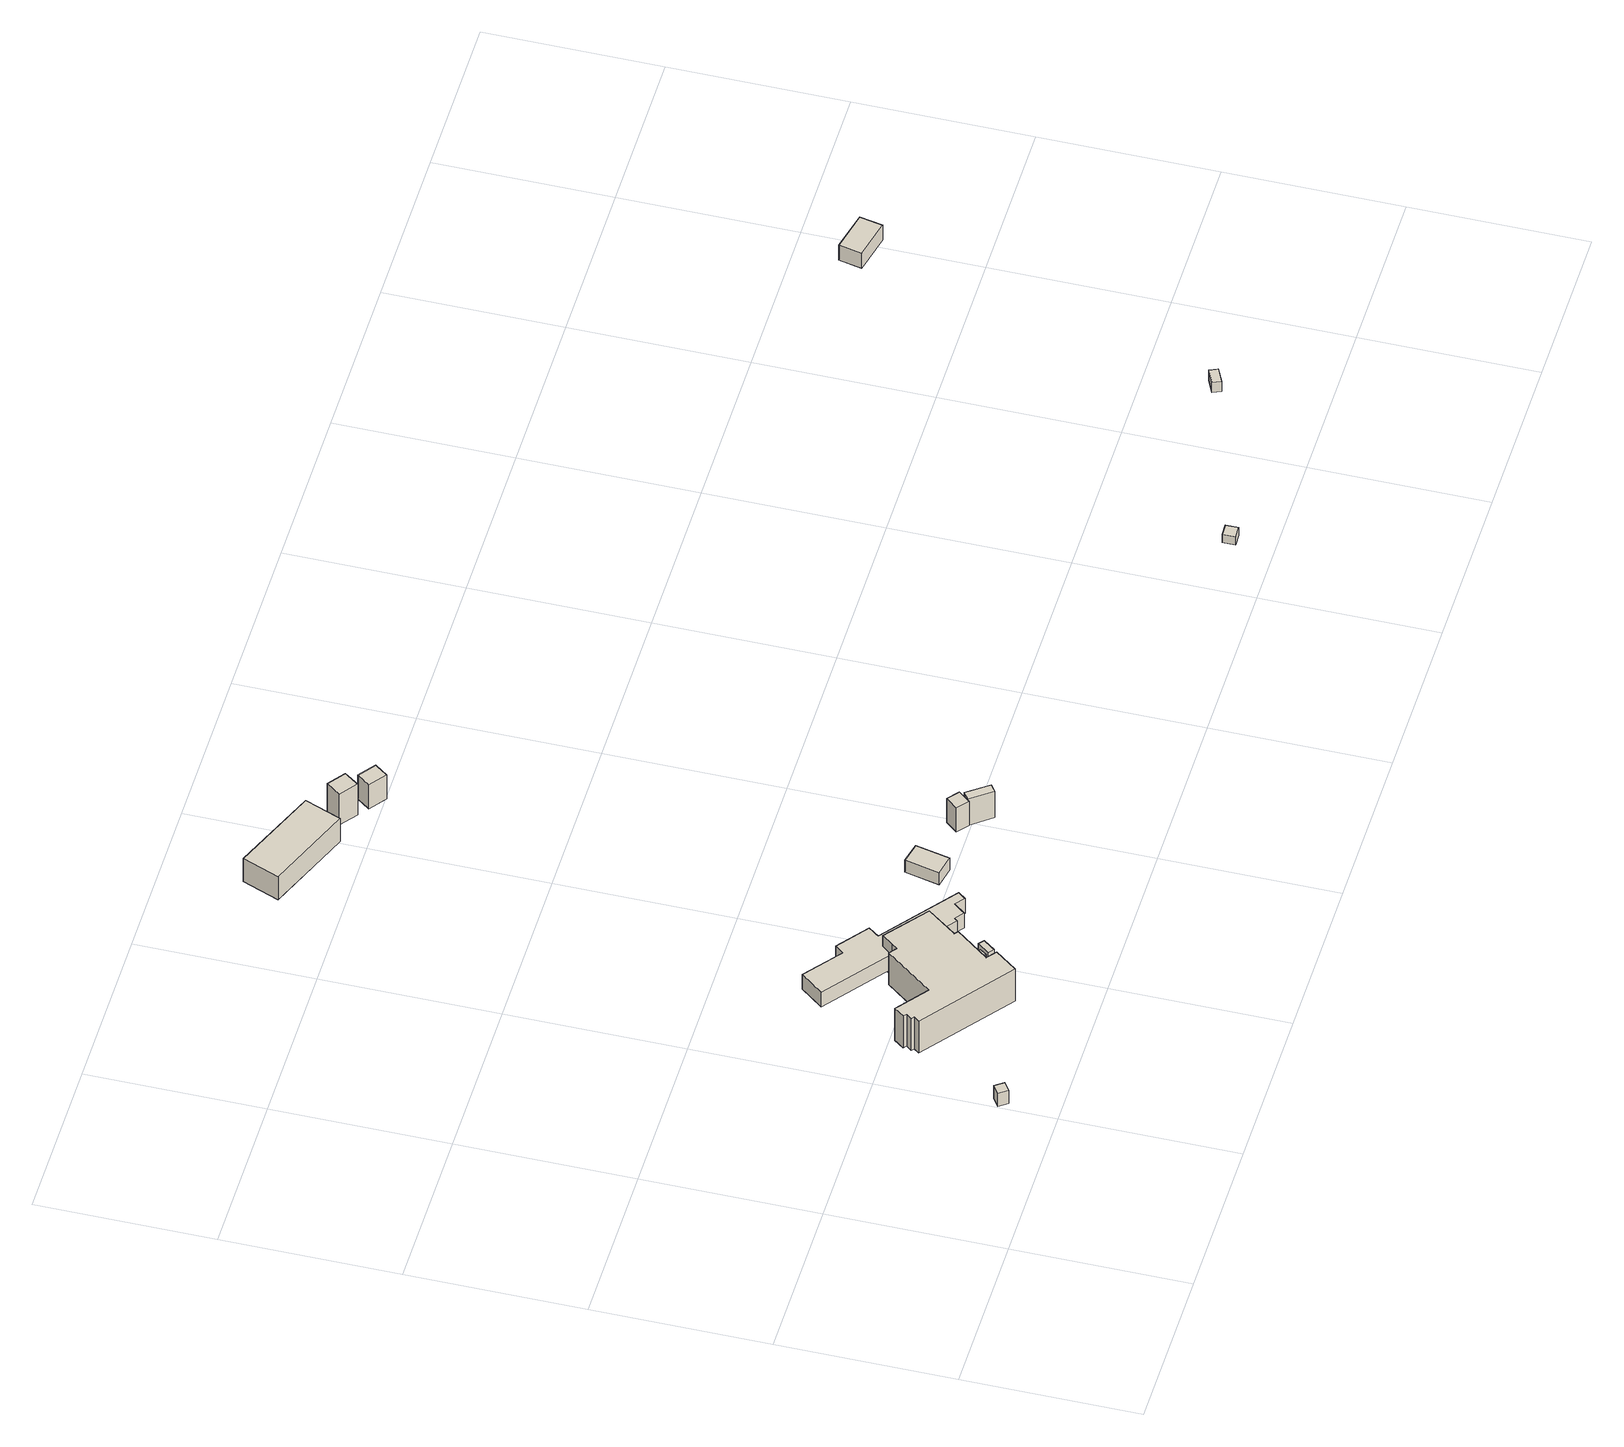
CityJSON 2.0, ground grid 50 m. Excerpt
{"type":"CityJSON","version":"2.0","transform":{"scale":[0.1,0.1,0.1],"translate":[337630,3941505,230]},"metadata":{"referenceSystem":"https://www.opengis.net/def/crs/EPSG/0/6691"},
"CityObjects":{
"building1":{"type":"Building","attributes":{"measuredHeight":5,"BuildingIDAttribute.prefecture":"14","BuildingIDAttribute.city":"14151","BuildingDetailAttribute.surveyYear":2015},"geometry":[{"type":"Solid","lod":"1","boundaries":[[[[0,1,2,3]],[[2,4,5,3]],[[1,6,4,2]],[[0,7,6,1]],[[3,5,7,0]],[[4,6,7,5]]]]}]},
"building2":{"type":"Building","attributes":{"usage":"402","measuredHeight":13.6,"storeysAboveGround":1,"BuildingIDAttribute.prefecture":"14","BuildingIDAttribute.city":"14151","BuildingDetailAttribute.totalFloorArea":549.27,"BuildingDetailAttribute.buildingFootprintArea":549.27,"BuildingDetailAttribute.buildingStructureType":"601","BuildingDetailAttribute.buildingStructureOrgType":"1","BuildingDetailAttribute.orgUsage":"101","BuildingDetailAttribute.surveyYear":2015},"geometry":[{"type":"Solid","lod":"1","boundaries":[[[[8,9,10,11,12,13,14,15,16,17,18,19,20,21,22,23,24,25]],[[24,26,27,25]],[[23,28,26,24]],[[22,29,28,23]],[[21,30,29,22]],[[20,31,30,21]],[[19,32,31,20]],[[18,33,32,19]],[[17,34,33,18]],[[16,35,34,17]],[[15,36,35,16]],[[14,37,36,15]],[[13,38,37,14]],[[12,39,38,13]],[[11,40,39,12]],[[10,41,40,11]],[[9,42,41,10]],[[8,43,42,9]],[[25,27,43,8]],[[26,28,29,30,31,32,33,34,35,36,37,38,39,40,41,42,43,27]]]]}]},
"building3":{"type":"Building","attributes":{"usage":"402","measuredHeight":3.7,"storeysAboveGround":1,"BuildingIDAttribute.prefecture":"14","BuildingIDAttribute.city":"14151","BuildingDetailAttribute.totalFloorArea":9.29,"BuildingDetailAttribute.buildingFootprintArea":9.29,"BuildingDetailAttribute.buildingStructureType":"601","BuildingDetailAttribute.buildingStructureOrgType":"1","BuildingDetailAttribute.orgUsage":"101","BuildingDetailAttribute.surveyYear":2015},"geometry":[{"type":"Solid","lod":"1","boundaries":[[[[44,45,46,47]],[[46,48,49,47]],[[45,50,48,46]],[[44,51,50,45]],[[47,49,51,44]],[[48,50,51,49]]]]}]},
"building4":{"type":"Building","attributes":{"measuredHeight":3.3,"BuildingIDAttribute.prefecture":"14","BuildingIDAttribute.city":"14151","BuildingDetailAttribute.surveyYear":2015},"geometry":[{"type":"Solid","lod":"1","boundaries":[[[[52,53,54,55]],[[54,56,57,55]],[[53,58,56,54]],[[52,59,58,53]],[[55,57,59,52]],[[56,58,59,57]]]]}]},
"building5":{"type":"Building","attributes":{"measuredHeight":3.8,"BuildingIDAttribute.prefecture":"14","BuildingIDAttribute.city":"14151","BuildingDetailAttribute.surveyYear":2015},"geometry":[{"type":"Solid","lod":"1","boundaries":[[[[60,61,62,63]],[[62,64,65,63]],[[61,66,64,62]],[[60,67,66,61]],[[63,65,67,60]],[[64,66,67,65]]]]}]},
"building6":{"type":"Building","attributes":{"measuredHeight":8.6,"BuildingIDAttribute.prefecture":"14","BuildingIDAttribute.city":"14151","BuildingDetailAttribute.surveyYear":2015},"geometry":[{"type":"Solid","lod":"1","boundaries":[[[[68,69,70,71,72,73,74,75,76,77,78,79,80,81,82,83]],[[82,84,85,83]],[[81,86,84,82]],[[80,87,86,81]],[[79,88,87,80]],[[78,89,88,79]],[[77,90,89,78]],[[76,91,90,77]],[[75,92,91,76]],[[74,93,92,75]],[[73,94,93,74]],[[72,95,94,73]],[[71,96,95,72]],[[70,97,96,71]],[[69,98,97,70]],[[68,99,98,69]],[[83,85,99,68]],[[84,86,87,88,89,90,91,92,93,94,95,96,97,98,99,85]]]]}]},
"building7":{"type":"Building","attributes":{"usage":"402","measuredHeight":11.3,"storeysAboveGround":1,"BuildingIDAttribute.prefecture":"14","BuildingIDAttribute.city":"14151","BuildingDetailAttribute.totalFloorArea":256.71,"BuildingDetailAttribute.buildingFootprintArea":256.71,"BuildingDetailAttribute.buildingStructureType":"601","BuildingDetailAttribute.buildingStructureOrgType":"1","BuildingDetailAttribute.orgUsage":"72","BuildingDetailAttribute.surveyYear":2015},"geometry":[{"type":"Solid","lod":"1","boundaries":[[[[100,101,102,103]],[[102,104,105,103]],[[101,106,104,102]],[[100,107,106,101]],[[103,105,107,100]],[[104,106,107,105]]]]}]},
"building8":{"type":"Building","attributes":{"measuredHeight":5.8,"BuildingIDAttribute.prefecture":"14","BuildingIDAttribute.city":"14151","BuildingDetailAttribute.surveyYear":2015},"geometry":[{"type":"Solid","lod":"1","boundaries":[[[[108,109,110,111]],[[110,112,113,111]],[[109,114,112,110]],[[108,115,114,109]],[[111,113,115,108]],[[112,114,115,113]]]]}]},
"building9":{"type":"Building","attributes":{"usage":"402","measuredHeight":16,"storeysAboveGround":1,"BuildingIDAttribute.prefecture":"14","BuildingIDAttribute.city":"14151","BuildingDetailAttribute.totalFloorArea":25.99,"BuildingDetailAttribute.buildingFootprintArea":25.99,"BuildingDetailAttribute.buildingStructureType":"601","BuildingDetailAttribute.buildingStructureOrgType":"1","BuildingDetailAttribute.orgUsage":"72","BuildingDetailAttribute.surveyYear":2015},"geometry":[{"type":"Solid","lod":"1","boundaries":[[[[116,117,118,119]],[[118,120,121,119]],[[117,122,120,118]],[[116,123,122,117]],[[119,121,123,116]],[[120,122,123,121]]]]}]},
"building10":{"type":"Building","attributes":{"measuredHeight":17.6,"BuildingIDAttribute.prefecture":"14","BuildingIDAttribute.city":"14151","BuildingDetailAttribute.surveyYear":2015},"geometry":[{"type":"Solid","lod":"1","boundaries":[[[[124,125,126,127]],[[126,128,129,127]],[[125,130,128,126]],[[124,131,130,125]],[[127,129,131,124]],[[128,130,131,129]]]]}]},
"building11":{"type":"Building","attributes":{"measuredHeight":10.4,"BuildingIDAttribute.prefecture":"14","BuildingIDAttribute.city":"14151","BuildingDetailAttribute.surveyYear":2015},"geometry":[{"type":"Solid","lod":"1","boundaries":[[[[132,133,134,135]],[[134,136,137,135]],[[133,138,136,134]],[[132,139,138,133]],[[135,137,139,132]],[[136,138,139,137]]]]}]},
"building12":{"type":"Building","attributes":{"measuredHeight":11.9,"BuildingIDAttribute.prefecture":"14","BuildingIDAttribute.city":"14151","BuildingDetailAttribute.surveyYear":2015},"geometry":[{"type":"Solid","lod":"1","boundaries":[[[[140,141,142,143]],[[142,144,145,143]],[[141,146,144,142]],[[140,147,146,141]],[[143,145,147,140]],[[144,146,147,145]]]]}]},
"building13":{"type":"Building","attributes":{"BuildingIDAttribute.prefecture":"14","BuildingIDAttribute.city":"14151","BuildingDetailAttribute.surveyYear":2015},"geometry":[{"type":"Solid","lod":"1","boundaries":[[[[148,149,150,151]],[[150,152,153,151]],[[149,154,152,150]],[[148,155,154,149]],[[151,153,155,148]],[[152,154,155,153]]]]}]},
"building14":{"type":"Building","attributes":{"measuredHeight":5.2,"BuildingIDAttribute.prefecture":"14","BuildingIDAttribute.city":"14151","BuildingDetailAttribute.surveyYear":2015},"geometry":[{"type":"Solid","lod":"1","boundaries":[[[[156,157,158,159]],[[158,160,161,159]],[[157,162,160,158]],[[156,163,162,157]],[[159,161,163,156]],[[160,162,163,161]]]]}]},
"building15":{"type":"Building","attributes":{"usage":"402","measuredHeight":6.1,"storeysAboveGround":1,"BuildingIDAttribute.prefecture":"14","BuildingIDAttribute.city":"14151","BuildingDetailAttribute.totalFloorArea":71.87,"BuildingDetailAttribute.buildingFootprintArea":71.87,"BuildingDetailAttribute.buildingStructureType":"601","BuildingDetailAttribute.buildingStructureOrgType":"1","BuildingDetailAttribute.orgUsage":"101","BuildingDetailAttribute.surveyYear":2015},"geometry":[{"type":"Solid","lod":"1","boundaries":[[[[164,165,166,167]],[[166,168,169,167]],[[165,170,168,166]],[[164,171,170,165]],[[167,169,171,164]],[[168,170,171,169]]]]}]}
},
"vertices":[
[46,22,524],[20,4,524],[2,29,524],[28,47,524],[2,29,572],[28,47,572],[20,4,572],[46,22,572],
[92,287,577],[105,303,577],[96,310,577],[118,338,577],[207,270,577],[313,407,577],[333,391,577],[346,408,577],[370,439,577],[491,345,577],[465,311,577],[426,260,577],[436,252,577],[362,157,577],[389,136,577],[340,72,577],[88,266,577],[100,281,577],[88,266,694],[100,281,694],[340,72,694],[389,136,694],[362,157,694],[436,252,694],[426,260,694],[465,311,694],[491,345,694],[370,439,694],[346,408,694],[333,391,694],[313,407,694],[207,270,694],[118,338,694],[96,310,694],[105,303,694],[92,287,694],
[425,135,599],[394,159,599],[410,180,599],[441,156,599],[410,180,632],[441,156,632],[394,159,632],[425,135,632],
[412,192,604],[427,211,604],[446,195,604],[432,176,604],[446,195,634],[432,176,634],[427,211,634],[412,192,634],
[438,172,599],[465,206,599],[480,194,599],[454,160,599],[480,194,634],[454,160,634],[465,206,634],[438,172,634],
[465,311,602],[491,345,602],[370,439,602],[346,408,602],[163,549,602],[214,614,602],[319,533,602],[338,557,602],[426,490,602],[403,460,602],[613,299,602],[596,277,602],[569,298,602],[543,265,602],[518,284,602],[511,275,602],[518,284,656],[511,275,656],[543,265,656],[569,298,656],[596,277,656],[613,299,656],[403,460,656],[426,490,656],[338,557,656],[319,533,656],[214,614,656],[163,549,656],[346,408,656],[370,439,656],[491,345,656],[465,311,656],
[294,1882,742],[43,1983,742],[85,2088,742],[336,1987,742],[85,2088,826],[336,1987,826],[43,1983,826],[294,1882,826],
[794,371,547],[734,384,547],[756,482,547],[816,469,547],[756,482,591],[816,469,591],[734,384,591],[794,371,591],
[444,1909,728],[414,1868,728],[365,1904,728],[395,1945,728],[365,1904,841],[395,1945,841],[414,1868,841],[444,1909,841],
[517,1817,702],[469,1852,702],[496,1889,702],[544,1854,702],[496,1889,790],[544,1854,790],[469,1852,790],[517,1817,790],
[985,370,529],[953,396,529],[980,430,529],[1012,404,529],[980,430,617],[1012,404,617],[953,396,617],[985,370,617],
[1043,317,515],[998,376,515],[1019,392,515],[1064,332,515],[1019,392,612],[1064,332,612],[998,376,612],[1043,317,612],
[2402,59,326],[2403,23,326],[2367,22,326],[2366,58,326],[2367,22,356],[2366,58,356],[2403,23,356],[2402,59,356],
[3024,271,239],[3035,248,239],[2992,228,239],[2981,252,239],[2992,228,276],[2981,252,276],[3035,248,276],[3024,271,276],
[3529,1287,9],[3414,1312,9],[3428,1378,9],[3543,1353,9],[3428,1378,64],[3543,1353,64],[3414,1312,64],[3529,1287,64]
]}
